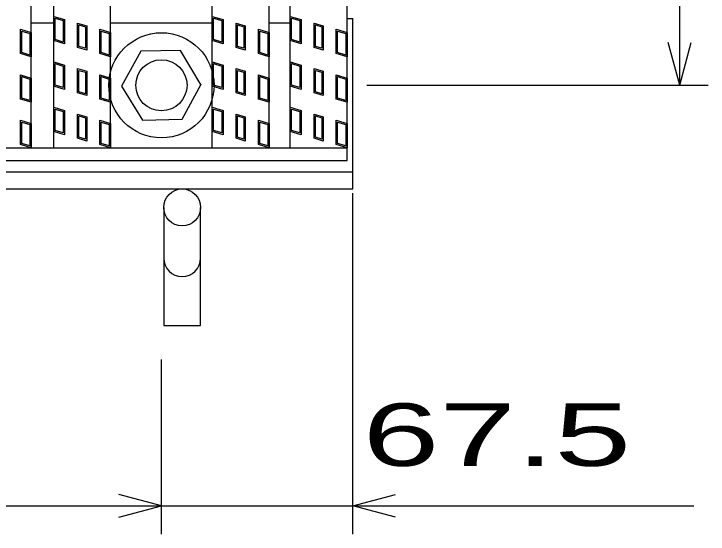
# Model space of a CAD drawing. Units: millimetres, scale not verified. Extents: x -1820 to 1731, y -1282 to 1054.
# Drawn here: x -469.2 to -225, y -278 to -94.9 of the extents above; entities that cross this region are included whole.
import ezdxf
from ezdxf.enums import TextEntityAlignment as Align

# ---------------------------------------------------------------- set-up
doc = ezdxf.new("R2010")
doc.units = ezdxf.units.MM
doc.header["$LTSCALE"] = 10
for name, color, linetype, lineweight in [('16', 3, 'Continuous', 25), ('17', 3, 'Continuous', 25), ('19', 6, 'Continuous', 25), ('22', 2, 'Continuous', 25)]:
    doc.layers.add(name, color=color, linetype=linetype, lineweight=lineweight)
doc.styles.add('ベクトル', font='')
doc.styles.get('ベクトル').set_extended_font_data('ベクトル')

msp = doc.modelspace()

# ---------------------------------------------------------------- linework, layer by layer
at = {"layer": '16'}
for p, q in [((-463.1, -142), (-463.1, 449)), ((-455.2, -142), (-455.2, 449)), ((-435.2, -142), (-435.2, 449)), ((-399.4, -142), (-399.4, 449)), ((-379.4, -142), (-379.4, 449)), ((-372, -142), (-372, 449)), ((-352, -142), (-352, 449)), ((-463.1, -98), (-455.2, -98)), ((-435.2, -98), (-399.4, -98)), ((-379.4, -98), (-371.5, -98)), ((-424.59, -108.05), (-431.3, -120.34)), ((-410.6, -107.71), (-424.59, -108.05)), ((-403.3, -120), (-410.6, -107.71)), ((-431.3, -120.34), (-424, -132.29)), ((-410.01, -131.95), (-403.3, -119.66)), ((-424, -132.29), (-410.01, -131.95)), ((-1348, -142), (-352, -142)), ((-483.1, -142), (-463.1, -142)), ((-455.2, -142), (-435.2, -142)), ((-399.4, -142), (-379.4, -142)), ((-372, -142), (-352, -142)), ((-352, -146.5), (-352, -142)), ((-1348, -146.5), (-352, -146.5))]:
    msp.add_line(p, q, dxfattribs=at)
for radius in [18.5, 9]:
    msp.add_circle((-417.3, -120), radius, dxfattribs=at)
at = {"layer": '17'}
for p, q in [((-455.2, -95.75), (-451.4, -96.89)), ((-455.2, -104.3), (-455.2, -95.75)), ((-454.73, -96.39), (-451.88, -97.24)), ((-454.73, -103.95), (-454.73, -96.39)), ((-451.88, -97.24), (-451.88, -104.8)), ((-451.4, -96.89), (-451.4, -105.44)), ((-399.4, -95.75), (-395.6, -96.89)), ((-399.4, -104.3), (-399.4, -95.75)), ((-398.93, -96.39), (-396.08, -97.24)), ((-398.93, -103.95), (-398.93, -96.39)), ((-396.08, -97.24), (-396.08, -104.8)), ((-395.6, -96.89), (-395.6, -105.44)), ((-372, -95.75), (-368.2, -96.89)), ((-372, -104.3), (-372, -95.75)), ((-371.52, -96.39), (-368.67, -97.24)), ((-371.52, -103.95), (-371.52, -96.39)), ((-368.67, -97.24), (-368.67, -104.8)), ((-368.2, -96.89), (-368.2, -105.44)), ((-446.82, -98.12), (-443.59, -99.08)), ((-446.82, -106.67), (-446.82, -98.12)), ((-446.34, -98.75), (-444.06, -99.44)), ((-446.34, -106.31), (-446.34, -98.75)), ((-444.06, -99.44), (-444.06, -107)), ((-443.59, -99.08), (-443.59, -107.63)), ((-391.02, -98.12), (-387.79, -99.08)), ((-391.02, -106.67), (-391.02, -98.12)), ((-390.54, -98.75), (-388.26, -99.44)), ((-390.54, -106.31), (-390.54, -98.75)), ((-388.26, -99.44), (-388.26, -107)), ((-387.79, -99.08), (-387.79, -107.63)), ((-363.61, -98.12), (-360.38, -99.08)), ((-363.61, -106.67), (-363.61, -98.12)), ((-363.14, -98.75), (-360.86, -99.44)), ((-363.14, -106.31), (-363.14, -98.75)), ((-360.86, -99.44), (-360.86, -107)), ((-360.38, -99.08), (-360.38, -107.63)), ((-466.9, -108.86), (-466.9, -100.31)), ((-466.9, -100.31), (-463.1, -101.45)), ((-466.43, -108.51), (-466.43, -100.95)), ((-466.43, -100.95), (-463.58, -101.8)), ((-463.58, -101.8), (-463.58, -109.36)), ((-463.1, -101.45), (-463.1, -110)), ((-439, -100.31), (-435.2, -101.45)), ((-439, -108.86), (-439, -100.31)), ((-438.53, -100.95), (-435.68, -101.8)), ((-438.53, -108.51), (-438.53, -100.95)), ((-435.68, -101.8), (-435.68, -109.36)), ((-435.2, -101.45), (-435.2, -110)), ((-383.2, -100.31), (-379.4, -101.45)), ((-383.2, -108.86), (-383.2, -100.31)), ((-382.73, -100.95), (-379.88, -101.8)), ((-382.73, -108.51), (-382.73, -100.95)), ((-379.88, -101.8), (-379.88, -109.36)), ((-379.4, -101.45), (-379.4, -110)), ((-355.8, -100.31), (-352, -101.45)), ((-355.8, -108.86), (-355.8, -100.31)), ((-355.32, -100.95), (-352.47, -101.8)), ((-355.32, -108.51), (-355.32, -100.95)), ((-352.47, -101.8), (-352.47, -109.36)), ((-352, -101.45), (-352, -110)), ((-451.4, -105.44), (-455.2, -104.3)), ((-451.88, -104.8), (-454.73, -103.95)), ((-395.6, -105.44), (-399.4, -104.3)), ((-396.08, -104.8), (-398.93, -103.95)), ((-368.2, -105.44), (-372, -104.3)), ((-368.67, -104.8), (-371.52, -103.95)), ((-443.59, -107.63), (-446.82, -106.67)), ((-444.06, -107), (-446.34, -106.31)), ((-387.79, -107.63), (-391.02, -106.67)), ((-388.26, -107), (-390.54, -106.31)), ((-360.38, -107.63), (-363.61, -106.67)), ((-360.86, -107), (-363.14, -106.31)), ((-463.1, -110), (-466.9, -108.86)), ((-463.58, -109.36), (-466.43, -108.51)), ((-435.2, -110), (-439, -108.86)), ((-435.68, -109.36), (-438.53, -108.51)), ((-379.4, -110), (-383.2, -108.86)), ((-379.88, -109.36), (-382.73, -108.51)), ((-352, -110), (-355.8, -108.86)), ((-352.47, -109.36), (-355.32, -108.51)), ((-455.2, -111.75), (-451.4, -112.89)), ((-455.2, -120.3), (-455.2, -111.75)), ((-399.4, -111.75), (-395.6, -112.89)), ((-399.4, -120.3), (-399.4, -111.75)), ((-372, -111.75), (-368.2, -112.89)), ((-372, -120.3), (-372, -111.75)), ((-454.73, -112.39), (-451.88, -113.24)), ((-454.73, -119.95), (-454.73, -112.39)), ((-451.88, -113.24), (-451.88, -120.8)), ((-451.4, -112.89), (-451.4, -121.44)), ((-446.82, -114.12), (-443.59, -115.08)), ((-446.82, -122.67), (-446.82, -114.12)), ((-446.34, -114.75), (-444.06, -115.44)), ((-446.34, -122.31), (-446.34, -114.75)), ((-398.93, -112.39), (-396.08, -113.24)), ((-398.93, -119.95), (-398.93, -112.39)), ((-396.08, -113.24), (-396.08, -120.8)), ((-395.6, -112.89), (-395.6, -121.44)), ((-391.02, -114.12), (-387.79, -115.08)), ((-391.02, -122.67), (-391.02, -114.12)), ((-390.54, -114.75), (-388.26, -115.44)), ((-390.54, -122.31), (-390.54, -114.75)), ((-371.52, -112.39), (-368.67, -113.24)), ((-371.52, -119.95), (-371.52, -112.39)), ((-368.67, -113.24), (-368.67, -120.8)), ((-368.2, -112.89), (-368.2, -121.44)), ((-363.61, -114.12), (-360.38, -115.08)), ((-363.61, -122.67), (-363.61, -114.12)), ((-363.14, -114.75), (-360.86, -115.44)), ((-363.14, -122.31), (-363.14, -114.75)), ((-466.9, -124.86), (-466.9, -116.31)), ((-466.9, -116.31), (-463.1, -117.45)), ((-466.43, -124.51), (-466.43, -116.95)), ((-466.43, -116.95), (-463.58, -117.8)), ((-444.06, -115.44), (-444.06, -123)), ((-443.59, -115.08), (-443.59, -123.63)), ((-439, -116.31), (-435.2, -117.45)), ((-439, -124.86), (-439, -116.31)), ((-438.53, -116.95), (-435.68, -117.8)), ((-438.53, -124.51), (-438.53, -116.95)), ((-388.26, -115.44), (-388.26, -123)), ((-387.79, -115.08), (-387.79, -123.63)), ((-383.2, -116.31), (-379.4, -117.45)), ((-383.2, -124.86), (-383.2, -116.31)), ((-382.73, -116.95), (-379.88, -117.8)), ((-382.73, -124.51), (-382.73, -116.95)), ((-360.86, -115.44), (-360.86, -123)), ((-360.38, -115.08), (-360.38, -123.63)), ((-355.8, -116.31), (-352, -117.45)), ((-355.8, -124.86), (-355.8, -116.31)), ((-355.32, -116.95), (-352.47, -117.8)), ((-355.32, -124.51), (-355.32, -116.95)), ((-463.58, -117.8), (-463.58, -125.36)), ((-463.1, -117.45), (-463.1, -126)), ((-435.68, -117.8), (-435.68, -125.36)), ((-435.2, -117.45), (-435.2, -126)), ((-379.88, -117.8), (-379.88, -125.36)), ((-379.4, -117.45), (-379.4, -126)), ((-352.47, -117.8), (-352.47, -125.36)), ((-352, -117.45), (-352, -126)), ((-451.4, -121.44), (-455.2, -120.3)), ((-451.88, -120.8), (-454.73, -119.95)), ((-395.6, -121.44), (-399.4, -120.3)), ((-396.08, -120.8), (-398.93, -119.95)), ((-368.2, -121.44), (-372, -120.3)), ((-368.67, -120.8), (-371.52, -119.95)), ((-463.58, -125.36), (-466.43, -124.51)), ((-443.59, -123.63), (-446.82, -122.67)), ((-444.06, -123), (-446.34, -122.31)), ((-435.68, -125.36), (-438.53, -124.51)), ((-387.79, -123.63), (-391.02, -122.67)), ((-388.26, -123), (-390.54, -122.31)), ((-379.88, -125.36), (-382.73, -124.51)), ((-360.38, -123.63), (-363.61, -122.67)), ((-360.86, -123), (-363.14, -122.31)), ((-352.47, -125.36), (-355.32, -124.51)), ((-463.1, -126), (-466.9, -124.86)), ((-435.2, -126), (-439, -124.86)), ((-379.4, -126), (-383.2, -124.86)), ((-352, -126), (-355.8, -124.86)), ((-455.2, -127.75), (-451.4, -128.89)), ((-455.2, -136.3), (-455.2, -127.75)), ((-454.73, -128.39), (-451.88, -129.24)), ((-454.73, -135.95), (-454.73, -128.39)), ((-451.88, -129.24), (-451.88, -136.8)), ((-451.4, -128.89), (-451.4, -137.44)), ((-399.4, -127.75), (-395.6, -128.89)), ((-399.4, -136.3), (-399.4, -127.75)), ((-398.93, -128.39), (-396.08, -129.24)), ((-398.93, -135.95), (-398.93, -128.39)), ((-396.08, -129.24), (-396.08, -136.8)), ((-395.6, -128.89), (-395.6, -137.44)), ((-372, -127.75), (-368.2, -128.89)), ((-372, -136.3), (-372, -127.75)), ((-371.52, -128.39), (-368.67, -129.24)), ((-371.52, -135.95), (-371.52, -128.39)), ((-368.67, -129.24), (-368.67, -136.8)), ((-368.2, -128.89), (-368.2, -137.44)), ((-446.82, -130.12), (-443.59, -131.08)), ((-446.82, -138.67), (-446.82, -130.12)), ((-446.34, -130.75), (-444.06, -131.44)), ((-446.34, -138.31), (-446.34, -130.75)), ((-444.06, -131.44), (-444.06, -139)), ((-443.59, -131.08), (-443.59, -139.63)), ((-391.02, -130.12), (-387.79, -131.08)), ((-391.02, -138.67), (-391.02, -130.12)), ((-390.54, -130.75), (-388.26, -131.44)), ((-390.54, -138.31), (-390.54, -130.75)), ((-388.26, -131.44), (-388.26, -139)), ((-387.79, -131.08), (-387.79, -139.63)), ((-363.61, -130.12), (-360.38, -131.08)), ((-363.61, -138.67), (-363.61, -130.12)), ((-363.14, -130.75), (-360.86, -131.44)), ((-363.14, -138.31), (-363.14, -130.75)), ((-360.86, -131.44), (-360.86, -139)), ((-360.38, -131.08), (-360.38, -139.63)), ((-466.9, -140.86), (-466.9, -132.31)), ((-466.9, -132.31), (-463.1, -133.45)), ((-466.43, -140.51), (-466.43, -132.95)), ((-466.43, -132.95), (-463.58, -133.8)), ((-463.58, -133.8), (-463.58, -141.36)), ((-463.1, -133.45), (-463.1, -142)), ((-439, -132.31), (-435.2, -133.45)), ((-439, -140.86), (-439, -132.31)), ((-438.53, -132.95), (-435.68, -133.8)), ((-438.53, -140.51), (-438.53, -132.95)), ((-435.68, -133.8), (-435.68, -141.36)), ((-435.2, -133.45), (-435.2, -142)), ((-383.2, -132.31), (-379.4, -133.45)), ((-383.2, -140.86), (-383.2, -132.31)), ((-382.73, -132.95), (-379.88, -133.8)), ((-382.73, -140.51), (-382.73, -132.95)), ((-379.88, -133.8), (-379.88, -141.36)), ((-379.4, -133.45), (-379.4, -142)), ((-355.8, -132.31), (-352, -133.45)), ((-355.8, -140.86), (-355.8, -132.31)), ((-355.32, -132.95), (-352.47, -133.8)), ((-355.32, -140.51), (-355.32, -132.95)), ((-352.47, -133.8), (-352.47, -141.36)), ((-352, -133.45), (-352, -142)), ((-451.4, -137.44), (-455.2, -136.3)), ((-451.88, -136.8), (-454.73, -135.95)), ((-395.6, -137.44), (-399.4, -136.3)), ((-396.08, -136.8), (-398.93, -135.95)), ((-368.2, -137.44), (-372, -136.3)), ((-368.67, -136.8), (-371.52, -135.95)), ((-443.59, -139.63), (-446.82, -138.67)), ((-444.06, -139), (-446.34, -138.31)), ((-387.79, -139.63), (-391.02, -138.67)), ((-388.26, -139), (-390.54, -138.31)), ((-360.38, -139.63), (-363.61, -138.67)), ((-360.86, -139), (-363.14, -138.31)), ((-463.1, -142), (-466.9, -140.86)), ((-463.58, -141.36), (-466.43, -140.51)), ((-435.2, -142), (-439, -140.86)), ((-435.68, -141.36), (-438.53, -140.51)), ((-379.4, -142), (-383.2, -140.86)), ((-379.88, -141.36), (-382.73, -140.51)), ((-352, -142), (-355.8, -140.86)), ((-352.47, -141.36), (-355.32, -140.51))]:
    msp.add_line(p, q, dxfattribs=at)
at = {"layer": '19'}
for p, q in [((-352, -96.5), (-350, -96.5)), ((-350, -156.5), (-350, -96.5)), ((-1350, -150.5), (-350, -150.5)), ((-1350, -156.5), (-350, -156.5)), ((-416.5, -163), (-416.5, -204.62)), ((-403.5, -204.62), (-403.5, -163)), ((-416.5, -204.62), (-403.5, -204.62))]:
    msp.add_line(p, q, dxfattribs=at)
msp.add_circle((-410, -163), 6.5, dxfattribs=at)
msp.add_arc((-410, -180.84), 6.5, 180, 0, dxfattribs=at)
at = {"layer": '22', "color": 4}
for p, q in [((-235, -120), (-235, 427)), ((-235, -120), (-239, -105)), ((-235, -120), (-231, -105)), ((-345, -120), (-225, -120)), ((-350, -278), (-350, -158)), ((-417.3, -278), (-417.3, -216.5)), ((-417.3, -268), (-432.3, -264)), ((-350, -268), (-335, -264)), ((-1282.2, -268), (-417.3, -268)), ((-432.3, -272), (-417.3, -268)), ((-417.3, -268), (-350, -268)), ((-335, -272), (-350, -268)), ((-350, -268), (-230, -268))]:
    msp.add_line(p, q, dxfattribs=at)

# ---------------------------------------------------------------- texts
at = {"layer": '22', "style": 'ベクトル', "width": 1.65}
msp.add_text(' 67.5 ', height=21.99, dxfattribs=at).set_placement((-360, -243), align=Align.MIDDLE_LEFT)

doc.saveas('drawing.dxf')
